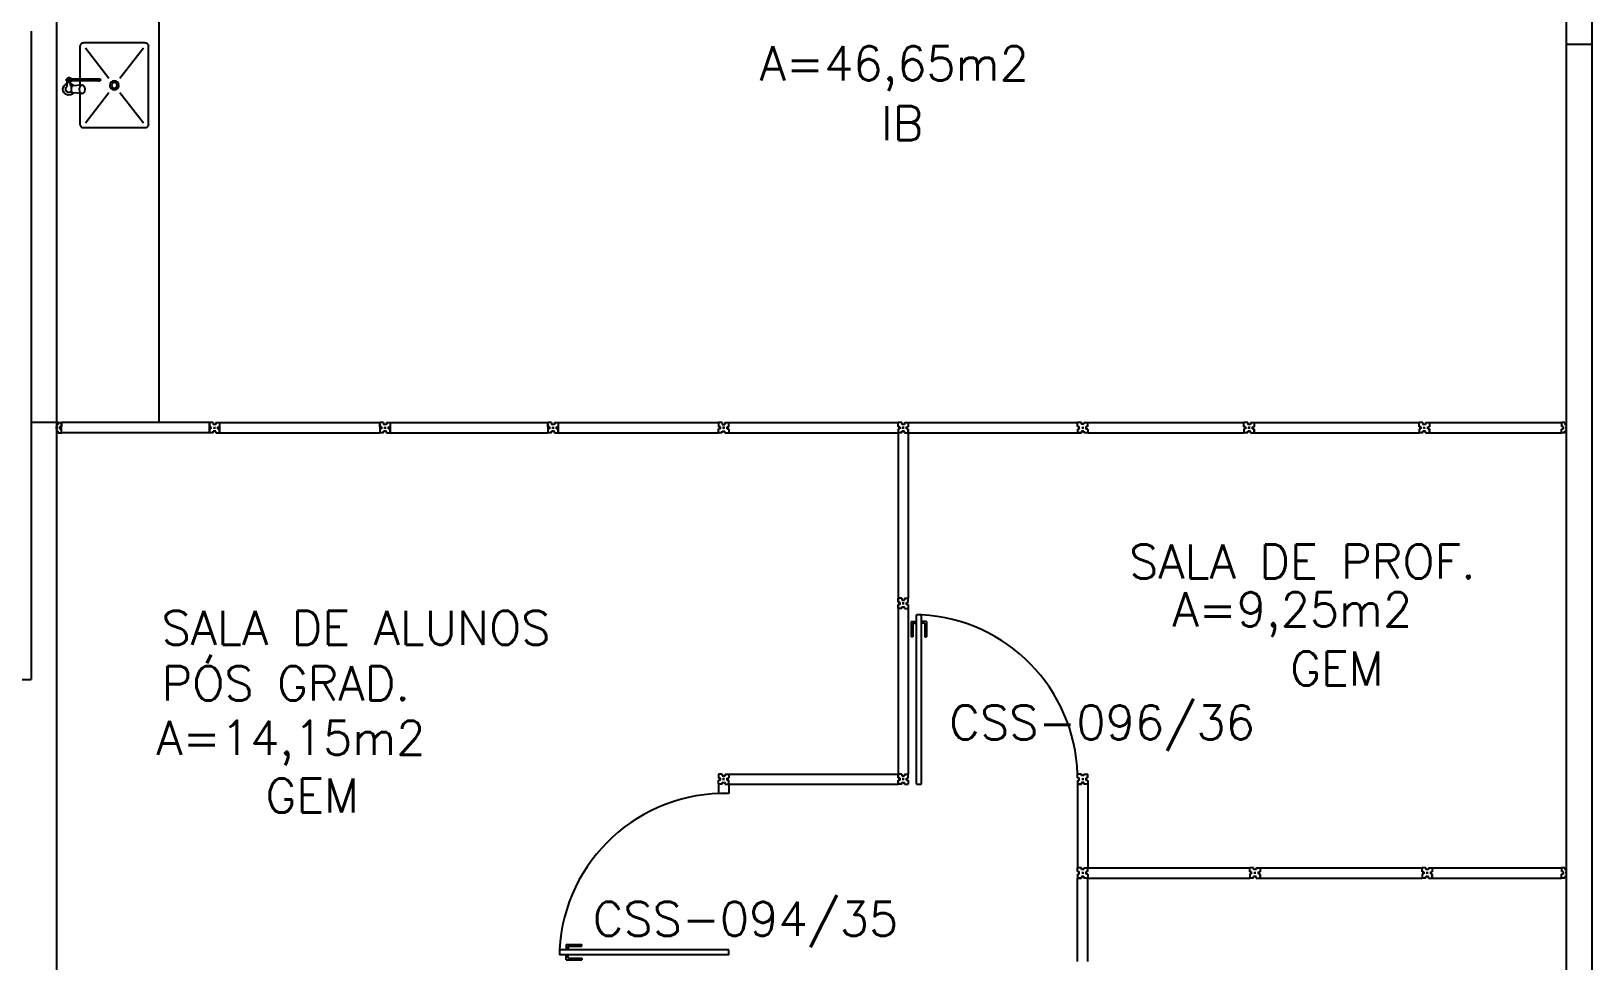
# Model space of a CAD drawing. Extents: x -248 to -11, y 347 to 447.
# Drawn here: x -144.24 to -135.09, y 396.05 to 401.5 of the extents above; entities that cross this region are included whole.
import ezdxf
from ezdxf.enums import TextEntityAlignment as Align

# ---------------------------------------------------------------- set-up
doc = ezdxf.new("R2010")
doc.units = 0
doc.header["$LTSCALE"] = 0.02
doc.header["$MEASUREMENT"] = 0
doc.layers.get('0').update_dxf_attribs({"linetype": 'CONTINUOUS'})
for name, color, linetype in [('ALV', 2, 'CONTINUOUS'), ('AREA', 2, 'CONTINUOUS'), ('BANC', 2, 'CONTINUOUS'), ('DIV', 2, 'CONTINUOUS'), ('EQUIP', 1, 'CONTINUOUS'), ('ESQ', 1, 'CONTINUOUS'), ('TEXT_CENTRO_CUSTO', 1, 'CONTINUOUS'), ('TEXTO', 2, 'CONTINUOUS'), ('TEXTO-ENDEREÇO', 2, 'CONTINUOUS')]:
    doc.layers.add(name, color=color, linetype=linetype)
doc.styles.add('UNB-100', font='simplex.shx', dxfattribs={"height": 0.2})
doc.styles.add('UNB-100-1', font='simplex.shx', dxfattribs={"height": 0.2})

# ---------------------------------------------------------------- blocks, each defined once
blk = doc.blocks.new('INOXA1-P-SSS')
for p, q in [((0.12, 0.23), (0.12, 0.0472)), ((0.22, 0.25), (0.14, 0.25)), ((0.15, 0.22), (0.287, 0.0427)), ((0.5, 0.25), (0.22, 0.25)), ((0.353, 0.0427), (0.49, 0.22)), ((0.52, 0.23), (0.52, -0.23)), ((0.043, 0.0076), (0.043, -0.022)), ((0.0623, 0.04), (0.0709, 0.04)), ((0.131, 0.0482), (0.0755, 0.0432)), ((0.131, -0.0018), (0.0755, 0.0032)), ((0.22, -0.0268), (0.0536, -0.0268)), ((0.22, -0.0368), (0.0536, -0.0368)), ((0.063, -0.0031), (0.063, -0.0207)), ((0.12, -0.0008), (0.12, -0.0268)), ((0.12, -0.0368), (0.12, -0.23)), ((0.15, -0.22), (0.287, -0.0427)), ((0.2309, -0.0268), (0.22, -0.0268)), ((0.2309, -0.0368), (0.22, -0.0368)), ((0.353, -0.0427), (0.49, -0.22)), ((0.22, -0.25), (0.14, -0.25)), ((0.5, -0.25), (0.22, -0.25))]:
    blk.add_line(p, q)
blk.add_lwpolyline([(0.0755, 0.0032), (0.0724, 0.0044), (0.069, 0.0091), (0.067, 0.0151), (0.0663, 0.0232), (0.067, 0.0313), (0.069, 0.0374), (0.0724, 0.042), (0.0755, 0.0432)])
blk.add_lwpolyline([(0.131, 0.0482), (0.1372, 0.0465), (0.1431, 0.0409), (0.1467, 0.0332), (0.1481, 0.0232), (0.1467, 0.0133), (0.1431, 0.0055), (0.1372, -0.0001), (0.131, -0.0018), (0.1249, -0.0001), (0.1189, 0.0055), (0.1153, 0.0133), (0.1139, 0.0232), (0.1153, 0.0332), (0.1189, 0.0409), (0.1249, 0.0465)], close=True)
for radius in [0.0266, 0.0163]:
    blk.add_circle((0.32, 0), radius)
for centre, radius, start, end in [((0.14, 0.23), 0.02, 90, 180), ((0.5, 0.23), 0.02, 360, 90), ((0.0536, 0.0232), 0.0349, 36.17047, 252.25677), ((0.0536, 0.0232), 0.0189, 62.73673, 235.73755), ((0.073, -0.0031), 0.01, 102.82848, 180), ((0.0536, 0.0232), 0.0349, 285.53733, 323.99874), ((0.0536, -0.0318), 0.0145, 20.16101, 339.83899), ((0.0536, -0.0318), 0.005, 90.00373, 269.99627), ((0.2309, -0.0318), 0.00738, 222.65589, 137.34411), ((0.2309, -0.0318), 0.005, 269.99352, 90.00648), ((0.14, -0.23), 0.02, 180, 270), ((0.5, -0.23), 0.02, 270, 360)]:
    blk.add_arc(centre, radius, start, end)

msp = doc.modelspace()

# ---------------------------------------------------------------- linework, layer by layer
at = {"layer": 'ALV'}
for p, q in [((-144.0915, 390.5674), (-144.0915, 405.5781)), ((-144.0915, 390.5674), (-144.0915, 405.5474)), ((-144.2415, 401.5024), (-144.2415, 397.7024)), ((-148.0915, 397.7024), (-144.2415, 397.7024))]:
    msp.add_line(p, q, dxfattribs=at)
at = {"layer": 'BANC'}
for p, q in [((-143.4915, 399.2074), (-143.4915, 402.0321)), ((-144.084, 399.2074), (-144.2415, 399.2074))]:
    msp.add_line(p, q, dxfattribs=at)
at = {"layer": 'DIV'}
for p, q in [((-144.0845, 399.1774), (-144.0989, 399.1774)), ((-144.0971, 399.1774), (-144.0869, 399.1774)), ((-144.0925, 399.1703), (-144.0925, 399.184)), ((-144.092, 399.1783), (-144.092, 399.1974)), ((-144.092, 399.1974), (-144.084, 399.1974)), ((-144.092, 399.1723), (-144.092, 399.1825)), ((-144.092, 399.1574), (-144.092, 399.1783)), ((-144.092, 399.1574), (-144.084, 399.1574)), ((-144.084, 399.2074), (-144.064, 399.2074)), ((-144.084, 399.2074), (-144.084, 399.1974)), ((-144.084, 399.1474), (-144.084, 399.1574)), ((-144.084, 399.1474), (-144.064, 399.1474)), ((-144.0735, 399.1854), (-144.064, 399.1854)), ((-144.0735, 399.1694), (-144.0735, 399.1854)), ((-144.0735, 399.1694), (-144.064, 399.1694)), ((-144.0726, 399.1834), (-144.0726, 399.1714)), ((-144.0726, 399.1834), (-144.0631, 399.1834)), ((-144.0726, 399.1714), (-144.0631, 399.1714)), ((-144.064, 399.2074), (-144.064, 399.1854)), ((-144.064, 399.1474), (-144.064, 399.1694)), ((-143.197, 399.2074), (-144.0631, 399.2074)), ((-144.0631, 399.1474), (-144.0631, 399.2074)), ((-144.0631, 399.1724), (-144.0631, 399.1824)), ((-143.197, 399.1474), (-144.0631, 399.1474)), ((-143.197, 399.1474), (-143.197, 399.2074)), ((-143.197, 399.2074), (-143.197, 399.1864)), ((-143.197, 399.1834), (-143.197, 399.2074)), ((-143.175, 399.2074), (-143.197, 399.2074)), ((-143.197, 399.1864), (-143.197, 399.2044)), ((-143.1875, 399.1834), (-143.197, 399.1834)), ((-143.1875, 399.1834), (-143.197, 399.1834)), ((-143.197, 399.1724), (-143.197, 399.1824)), ((-143.1875, 399.1714), (-143.197, 399.1714)), ((-143.197, 399.1714), (-143.197, 399.1474)), ((-143.1875, 399.1714), (-143.197, 399.1714)), ((-143.175, 399.1474), (-143.197, 399.1474)), ((-143.1885, 399.1824), (-143.196, 399.1824)), ((-143.196, 399.1724), (-143.196, 399.1824)), ((-143.1885, 399.1724), (-143.196, 399.1724)), ((-143.1885, 399.1824), (-143.1885, 399.1724)), ((-143.1875, 399.1834), (-143.1875, 399.1714)), ((-143.1875, 399.1834), (-143.1875, 399.1714)), ((-143.175, 399.2074), (-143.175, 399.1974)), ((-143.159, 399.1974), (-143.175, 399.1974)), ((-143.175, 399.1474), (-143.175, 399.1574)), ((-143.159, 399.1574), (-143.175, 399.1574)), ((-143.1619, 399.1774), (-143.1721, 399.1774)), ((-143.1721, 399.1774), (-143.1619, 399.1774)), ((-143.1619, 399.1774), (-143.1721, 399.1774)), ((-143.167, 399.1825), (-143.167, 399.1723)), ((-143.167, 399.1723), (-143.167, 399.1825)), ((-143.167, 399.1825), (-143.167, 399.1723)), ((-143.159, 399.2074), (-143.137, 399.2074)), ((-143.159, 399.2074), (-143.159, 399.1974)), ((-143.159, 399.1474), (-143.159, 399.1574)), ((-143.159, 399.1474), (-143.137, 399.1474)), ((-143.1465, 399.1834), (-143.137, 399.1834)), ((-143.1465, 399.1714), (-143.1465, 399.1834)), ((-143.1465, 399.1834), (-143.137, 399.1834)), ((-143.1465, 399.1834), (-143.1465, 399.1714)), ((-143.1465, 399.1714), (-143.137, 399.1714)), ((-143.1465, 399.1714), (-143.137, 399.1714)), ((-143.137, 399.2074), (-142.197, 399.2074)), ((-143.137, 399.2074), (-143.137, 399.1474)), ((-143.137, 399.2074), (-143.137, 399.1834)), ((-143.137, 399.1824), (-143.137, 399.1724)), ((-143.137, 399.1474), (-143.137, 399.1714)), ((-143.137, 399.1474), (-143.137, 399.1684)), ((-143.137, 399.1684), (-143.137, 399.1504)), ((-143.137, 399.1474), (-142.197, 399.1474)), ((-142.197, 399.1834), (-142.197, 399.2074)), ((-142.175, 399.2074), (-142.197, 399.2074)), ((-142.197, 399.2074), (-142.197, 399.1474)), ((-142.1875, 399.1834), (-142.197, 399.1834)), ((-142.1875, 399.1834), (-142.197, 399.1834)), ((-142.197, 399.1824), (-142.197, 399.1724)), ((-142.197, 399.1714), (-142.197, 399.1474)), ((-142.1875, 399.1714), (-142.197, 399.1714)), ((-142.1875, 399.1714), (-142.197, 399.1714)), ((-142.175, 399.1474), (-142.197, 399.1474)), ((-142.1875, 399.1834), (-142.1875, 399.1714)), ((-142.1875, 399.1714), (-142.1875, 399.1834)), ((-142.175, 399.2074), (-142.175, 399.1974)), ((-142.159, 399.1974), (-142.175, 399.1974)), ((-142.175, 399.1474), (-142.175, 399.1574)), ((-142.159, 399.1574), (-142.175, 399.1574)), ((-142.1734, 399.1774), (-142.1596, 399.1774)), ((-142.1721, 399.1774), (-142.1619, 399.1774)), ((-142.1619, 399.1774), (-142.1721, 399.1774)), ((-142.167, 399.1723), (-142.167, 399.1825)), ((-142.167, 399.1825), (-142.167, 399.1723)), ((-142.1663, 399.1838), (-142.1663, 399.1712)), ((-142.159, 399.2074), (-142.137, 399.2074)), ((-142.159, 399.2074), (-142.159, 399.1974)), ((-142.159, 399.1474), (-142.159, 399.1574)), ((-142.159, 399.1474), (-142.137, 399.1474)), ((-142.1473, 399.1774), (-142.1462, 399.1774)), ((-142.1465, 399.1834), (-142.137, 399.1834)), ((-142.1465, 399.1714), (-142.1465, 399.1834)), ((-142.1465, 399.1834), (-142.137, 399.1834)), ((-142.1465, 399.1834), (-142.1465, 399.1714)), ((-142.1465, 399.1714), (-142.137, 399.1714)), ((-142.1465, 399.1714), (-142.137, 399.1714)), ((-142.137, 399.2074), (-141.212, 399.2074)), ((-142.137, 399.2074), (-142.137, 399.1474)), ((-142.137, 399.2074), (-142.137, 399.1834)), ((-142.137, 399.1824), (-142.137, 399.1724)), ((-142.137, 399.1474), (-142.137, 399.1714)), ((-142.137, 399.1474), (-142.137, 399.1684)), ((-142.137, 399.1684), (-142.137, 399.1504)), ((-142.137, 399.1474), (-141.212, 399.1474)), ((-141.212, 399.1834), (-141.212, 399.2074)), ((-141.19, 399.2074), (-141.212, 399.2074)), ((-141.212, 399.2074), (-141.212, 399.1474)), ((-141.2025, 399.1834), (-141.212, 399.1834)), ((-141.2025, 399.1834), (-141.212, 399.1834)), ((-141.212, 399.1824), (-141.212, 399.1724)), ((-141.212, 399.1714), (-141.212, 399.1474)), ((-141.2025, 399.1714), (-141.212, 399.1714)), ((-141.2025, 399.1714), (-141.212, 399.1714)), ((-141.19, 399.1474), (-141.212, 399.1474)), ((-141.2025, 399.1834), (-141.2025, 399.1714)), ((-141.2025, 399.1714), (-141.2025, 399.1834)), ((-141.19, 399.2074), (-141.19, 399.1974)), ((-141.174, 399.1974), (-141.19, 399.1974)), ((-141.19, 399.1474), (-141.19, 399.1574)), ((-141.174, 399.1574), (-141.19, 399.1574)), ((-141.1884, 399.1774), (-141.1746, 399.1774)), ((-141.1871, 399.1774), (-141.1769, 399.1774)), ((-141.1769, 399.1774), (-141.1871, 399.1774)), ((-141.182, 399.1723), (-141.182, 399.1825)), ((-141.182, 399.1825), (-141.182, 399.1723)), ((-141.1813, 399.1838), (-141.1813, 399.1712)), ((-141.174, 399.2074), (-141.152, 399.2074)), ((-141.174, 399.2074), (-141.174, 399.1974)), ((-141.174, 399.1474), (-141.174, 399.1574)), ((-141.174, 399.1474), (-141.152, 399.1474)), ((-141.1623, 399.1774), (-141.1612, 399.1774)), ((-141.1615, 399.1834), (-141.152, 399.1834)), ((-141.1615, 399.1714), (-141.1615, 399.1834)), ((-141.1615, 399.1834), (-141.152, 399.1834)), ((-141.1615, 399.1834), (-141.1615, 399.1714)), ((-141.1615, 399.1714), (-141.152, 399.1714)), ((-141.1615, 399.1714), (-141.152, 399.1714)), ((-141.152, 399.2074), (-140.212, 399.2074)), ((-141.152, 399.2074), (-141.152, 399.1474)), ((-141.152, 399.2074), (-141.152, 399.1834)), ((-141.152, 399.1824), (-141.152, 399.1724)), ((-141.152, 399.1474), (-141.152, 399.1714)), ((-141.152, 399.1474), (-141.152, 399.1684)), ((-141.152, 399.1684), (-141.152, 399.1504)), ((-141.152, 399.1474), (-140.212, 399.1474)), ((-140.19, 399.2074), (-140.212, 399.2074)), ((-140.212, 399.2074), (-140.212, 399.1834)), ((-140.2005, 399.1834), (-140.212, 399.1834)), ((-140.212, 399.1474), (-140.212, 399.1714)), ((-140.2005, 399.1714), (-140.212, 399.1714)), ((-140.19, 399.1474), (-140.212, 399.1474)), ((-140.2005, 399.1714), (-140.2005, 399.1834)), ((-140.19, 399.2074), (-140.19, 399.1974)), ((-140.19, 399.1974), (-140.174, 399.1974)), ((-140.19, 399.1574), (-140.174, 399.1574)), ((-140.19, 399.1474), (-140.19, 399.1574)), ((-140.1756, 399.1774), (-140.1882, 399.1774)), ((-140.1871, 399.1774), (-140.1769, 399.1774)), ((-140.182, 399.1844), (-140.182, 399.1707)), ((-140.182, 399.1723), (-140.182, 399.1825)), ((-140.174, 399.2074), (-140.152, 399.2074)), ((-140.174, 399.2074), (-140.174, 399.1974)), ((-140.174, 399.1474), (-140.174, 399.1574)), ((-140.174, 399.1474), (-140.152, 399.1474)), ((-140.1615, 399.1714), (-140.1615, 399.1834)), ((-140.1615, 399.1834), (-140.152, 399.1834)), ((-140.1615, 399.1714), (-140.152, 399.1714)), ((-140.152, 399.2074), (-139.1584, 399.2074)), ((-140.152, 399.1834), (-140.152, 399.2074)), ((-140.152, 399.1714), (-140.152, 399.1474)), ((-140.152, 399.1474), (-139.1584, 399.1474)), ((-139.159, 399.1834), (-139.159, 399.2074)), ((-139.137, 399.2074), (-139.159, 399.2074)), ((-139.1495, 399.1834), (-139.159, 399.1834)), ((-139.159, 399.1714), (-139.159, 399.1474)), ((-139.1495, 399.1714), (-139.159, 399.1714)), ((-139.159, 399.1474), (-139.159, 398.1774)), ((-139.137, 399.1474), (-139.159, 399.1474)), ((-139.1495, 399.1834), (-139.1495, 399.1714)), ((-139.137, 399.2074), (-139.137, 399.1974)), ((-139.121, 399.1974), (-139.137, 399.1974)), ((-139.137, 399.1774), (-139.1226, 399.1774)), ((-139.137, 399.1474), (-139.137, 399.1574)), ((-139.121, 399.1574), (-139.137, 399.1574)), ((-139.1341, 399.1774), (-139.1239, 399.1774)), ((-139.1239, 399.1774), (-139.1341, 399.1774)), ((-139.129, 399.1846), (-139.129, 399.1708)), ((-139.129, 399.1723), (-139.129, 399.1825)), ((-139.129, 399.1825), (-139.129, 399.1723)), ((-139.121, 399.2074), (-139.099, 399.2074)), ((-139.121, 399.2074), (-139.121, 399.1974)), ((-139.121, 399.1474), (-139.121, 399.1574)), ((-139.121, 399.1474), (-139.099, 399.1474)), ((-139.1085, 399.1834), (-139.099, 399.1834)), ((-139.1085, 399.1714), (-139.1085, 399.1834)), ((-139.1085, 399.1834), (-139.099, 399.1834)), ((-139.1085, 399.1834), (-139.1085, 399.1714)), ((-139.1085, 399.1714), (-139.099, 399.1714)), ((-139.1085, 399.1714), (-139.099, 399.1714)), ((-139.099, 399.2074), (-138.1065, 399.2074)), ((-139.099, 399.2074), (-139.099, 399.1834)), ((-139.099, 399.1474), (-139.099, 399.1714)), ((-139.099, 399.1474), (-139.099, 399.1684)), ((-139.099, 399.1684), (-139.099, 399.1504)), ((-139.099, 399.1474), (-139.099, 398.1774)), ((-139.099, 399.1474), (-138.1065, 399.1474)), ((-138.1065, 399.1854), (-138.1065, 399.2074)), ((-138.0825, 399.2074), (-138.1065, 399.2074)), ((-138.1065, 399.1854), (-138.0965, 399.1854)), ((-138.1065, 399.1694), (-138.1065, 399.1474)), ((-138.1065, 399.1694), (-138.0965, 399.1694)), ((-138.1065, 399.1474), (-138.0855, 399.1474)), ((-138.1065, 399.1474), (-138.0825, 399.1474)), ((-138.0855, 399.1474), (-138.1035, 399.1474)), ((-138.0965, 399.1694), (-138.0965, 399.1854)), ((-138.0825, 399.1979), (-138.0825, 399.2074)), ((-138.0705, 399.1979), (-138.0825, 399.1979)), ((-138.0825, 399.1569), (-138.0825, 399.1474)), ((-138.0825, 399.1569), (-138.0705, 399.1569)), ((-138.0825, 399.1569), (-138.0825, 399.1474)), ((-138.0705, 399.1569), (-138.0825, 399.1569)), ((-138.0816, 399.1774), (-138.0714, 399.1774)), ((-138.0714, 399.1774), (-138.0816, 399.1774)), ((-138.0765, 399.1825), (-138.0765, 399.1723)), ((-138.0765, 399.1723), (-138.0765, 399.1825)), ((-138.0705, 399.2074), (-138.0465, 399.2074)), ((-138.0705, 399.1979), (-138.0705, 399.2074)), ((-138.0705, 399.1569), (-138.0705, 399.1474)), ((-138.0705, 399.1569), (-138.0705, 399.1474)), ((-138.0465, 399.1474), (-138.0705, 399.1474)), ((-138.0465, 399.1854), (-138.0565, 399.1854)), ((-138.0565, 399.1694), (-138.0565, 399.1854)), ((-138.0465, 399.1694), (-138.0565, 399.1694)), ((-138.0465, 399.2074), (-137.1301, 399.2074)), ((-138.0465, 399.1854), (-138.0465, 399.2074)), ((-138.0465, 399.1694), (-138.0465, 399.1474)), ((-138.0465, 399.1474), (-137.1301, 399.1474)), ((-137.1087, 399.2074), (-137.1307, 399.2074)), ((-137.1307, 399.1834), (-137.1307, 399.2074)), ((-137.1212, 399.1834), (-137.1307, 399.1834)), ((-137.1212, 399.1714), (-137.1307, 399.1714)), ((-137.1307, 399.1714), (-137.1307, 399.1474)), ((-137.1087, 399.1474), (-137.1307, 399.1474)), ((-137.1212, 399.1834), (-137.1212, 399.1714)), ((-137.1087, 399.2074), (-137.1087, 399.1974)), ((-137.0927, 399.1974), (-137.1087, 399.1974)), ((-137.1087, 399.1774), (-137.0943, 399.1774)), ((-137.0927, 399.1574), (-137.1087, 399.1574)), ((-137.1087, 399.1474), (-137.1087, 399.1574)), ((-137.0956, 399.1774), (-137.1058, 399.1774)), ((-137.1058, 399.1774), (-137.0956, 399.1774)), ((-137.1007, 399.1846), (-137.1007, 399.1708)), ((-137.1007, 399.1825), (-137.1007, 399.1723)), ((-137.1007, 399.1723), (-137.1007, 399.1825)), ((-137.0927, 399.2074), (-137.0927, 399.1974)), ((-137.0927, 399.2074), (-137.0707, 399.2074)), ((-137.0927, 399.1474), (-137.0927, 399.1574)), ((-137.0927, 399.1474), (-137.0707, 399.1474)), ((-137.0802, 399.1834), (-137.0802, 399.1714)), ((-137.0802, 399.1834), (-137.0707, 399.1834)), ((-137.0802, 399.1714), (-137.0802, 399.1834)), ((-137.0802, 399.1834), (-137.0707, 399.1834)), ((-137.0802, 399.1714), (-137.0707, 399.1714)), ((-137.0802, 399.1714), (-137.0707, 399.1714)), ((-137.0707, 399.2074), (-137.0707, 399.1834)), ((-137.0707, 399.2074), (-136.1036, 399.2074)), ((-137.0707, 399.1474), (-137.0707, 399.1714)), ((-137.0707, 399.1684), (-137.0707, 399.1504)), ((-137.0707, 399.1474), (-137.0707, 399.1684)), ((-137.0707, 399.1474), (-136.1036, 399.1474)), ((-136.0816, 399.2074), (-136.1036, 399.2074)), ((-136.1036, 399.1834), (-136.1036, 399.2074)), ((-136.0941, 399.1834), (-136.1036, 399.1834)), ((-136.0941, 399.1834), (-136.1036, 399.1834)), ((-136.0941, 399.1714), (-136.1036, 399.1714)), ((-136.0941, 399.1714), (-136.1036, 399.1714)), ((-136.1036, 399.1714), (-136.1036, 399.1474)), ((-136.0816, 399.1474), (-136.1036, 399.1474)), ((-136.0941, 399.1714), (-136.0941, 399.1834)), ((-136.0941, 399.1834), (-136.0941, 399.1714)), ((-136.0816, 399.2074), (-136.0816, 399.1974)), ((-136.0656, 399.1974), (-136.0816, 399.1974)), ((-136.0656, 399.1574), (-136.0816, 399.1574)), ((-136.0816, 399.1474), (-136.0816, 399.1574)), ((-136.0685, 399.1774), (-136.0787, 399.1774)), ((-136.0787, 399.1774), (-136.0685, 399.1774)), ((-136.0736, 399.1723), (-136.0736, 399.1825)), ((-136.0656, 399.2074), (-136.0656, 399.1974)), ((-136.0656, 399.2074), (-136.0436, 399.2074)), ((-136.0656, 399.1474), (-136.0656, 399.1574)), ((-136.0656, 399.1474), (-136.0436, 399.1474)), ((-136.0531, 399.1834), (-136.0531, 399.1714)), ((-136.0531, 399.1834), (-136.0436, 399.1834)), ((-136.0531, 399.1714), (-136.0531, 399.1834)), ((-136.0531, 399.1834), (-136.0436, 399.1834)), ((-136.0531, 399.1714), (-136.0436, 399.1714)), ((-136.0531, 399.1714), (-136.0436, 399.1714)), ((-136.0436, 399.2074), (-135.2695, 399.2074)), ((-136.0436, 399.2074), (-136.0436, 399.1834)), ((-136.0436, 399.1714), (-136.0436, 399.1504)), ((-136.0436, 399.1474), (-136.0436, 399.1684)), ((-136.0436, 399.1474), (-135.2695, 399.1474)), ((-135.2495, 399.2074), (-135.2695, 399.2074)), ((-135.2695, 399.2074), (-135.2695, 399.1854)), ((-135.26, 399.1854), (-135.2695, 399.1854)), ((-135.26, 399.1694), (-135.2695, 399.1694)), ((-135.2695, 399.1474), (-135.2695, 399.1694)), ((-135.2495, 399.1474), (-135.2695, 399.1474)), ((-135.26, 399.1854), (-135.26, 399.1694)), ((-135.2495, 399.2074), (-135.2495, 399.1974)), ((-135.2415, 399.1974), (-135.2495, 399.1974)), ((-135.2415, 399.1574), (-135.2495, 399.1574)), ((-135.2495, 399.1474), (-135.2495, 399.1574)), ((-135.2364, 399.1774), (-135.2466, 399.1774)), ((-135.2415, 399.1974), (-135.2415, 399.1765)), ((-135.2415, 399.1765), (-135.2415, 399.1574)), ((-139.159, 398.1774), (-139.159, 398.1534)), ((-139.137, 398.1774), (-139.159, 398.1774)), ((-139.159, 398.1554), (-139.159, 398.1774)), ((-139.1475, 398.1534), (-139.159, 398.1534)), ((-139.1475, 398.1414), (-139.159, 398.1414)), ((-139.159, 398.1174), (-139.159, 398.1414)), ((-139.159, 398.1394), (-139.159, 398.1174)), ((-139.137, 398.1174), (-139.159, 398.1174)), ((-139.159, 398.1174), (-139.159, 397.1472)), ((-139.1475, 398.1414), (-139.1475, 398.1534)), ((-139.137, 398.1774), (-139.137, 398.1674)), ((-139.137, 398.1674), (-139.121, 398.1674)), ((-139.137, 398.1174), (-139.137, 398.1274)), ((-139.137, 398.1274), (-139.121, 398.1274)), ((-139.1226, 398.1474), (-139.1352, 398.1474)), ((-139.1341, 398.1474), (-139.1239, 398.1474)), ((-139.129, 398.1544), (-139.129, 398.1407)), ((-139.129, 398.1423), (-139.129, 398.1525)), ((-139.121, 398.1774), (-139.121, 398.1674)), ((-139.121, 398.1774), (-139.099, 398.1774)), ((-139.121, 398.1174), (-139.121, 398.1274)), ((-139.121, 398.1174), (-139.099, 398.1174)), ((-139.1085, 398.1534), (-139.099, 398.1534)), ((-139.1085, 398.1414), (-139.1085, 398.1534)), ((-139.1085, 398.1414), (-139.099, 398.1414)), ((-139.099, 398.1534), (-139.099, 398.1774)), ((-139.099, 398.1414), (-139.099, 398.1174)), ((-139.099, 398.1174), (-139.099, 397.1472)), ((-139.0815, 398.0409), (-139.0515, 398.0409)), ((-139.0815, 398.0409), (-139.0815, 397.9509)), ((-139.0715, 398.0309), (-139.0515, 398.0309)), ((-139.0715, 398.0309), (-139.0715, 397.9509)), ((-139.0515, 397.0884), (-139.0515, 398.0809)), ((-139.0215, 398.0809), (-139.0515, 398.0809)), ((-139.0215, 397.0884), (-139.0215, 398.0809)), ((-138.9915, 398.0409), (-139.0215, 398.0409)), ((-139.0015, 398.0309), (-139.0215, 398.0309)), ((-139.0015, 398.0309), (-139.0015, 397.9509)), ((-138.9915, 398.0409), (-138.9915, 397.9509)), ((-139.0715, 397.9509), (-139.0814, 397.9509)), ((-139.0015, 397.9509), (-138.9916, 397.9509)), ((-140.1895, 397.1472), (-140.2115, 397.1472)), ((-140.2115, 397.1472), (-140.2115, 397.1232)), ((-140.2, 397.1232), (-140.2115, 397.1232)), ((-140.2115, 397.0872), (-140.2115, 397.1112)), ((-140.2, 397.1112), (-140.2115, 397.1112)), ((-140.2, 397.1112), (-140.2, 397.1232)), ((-140.1895, 397.1472), (-140.1895, 397.1372)), ((-140.1895, 397.1372), (-140.1735, 397.1372)), ((-140.177, 397.1174), (-140.1872, 397.1174)), ((-140.1764, 397.1174), (-140.1866, 397.1174)), ((-140.1815, 397.1243), (-140.1815, 397.1105)), ((-140.1815, 397.1225), (-140.1815, 397.1123)), ((-140.1815, 397.1121), (-140.1815, 397.1223)), ((-140.1735, 397.1472), (-140.1735, 397.1372)), ((-140.1735, 397.1472), (-140.1515, 397.1472)), ((-140.163, 397.1232), (-140.1515, 397.1232)), ((-140.163, 397.1232), (-140.163, 397.1112)), ((-140.163, 397.1112), (-140.1515, 397.1112)), ((-140.1515, 397.1472), (-139.159, 397.1472)), ((-140.1515, 397.1472), (-140.1515, 397.1232)), ((-140.1515, 397.0872), (-140.1515, 397.1112)), ((-139.159, 397.1252), (-139.159, 397.1472)), ((-139.137, 397.1472), (-139.159, 397.1472)), ((-139.159, 397.1472), (-139.159, 397.1232)), ((-139.1475, 397.1232), (-139.159, 397.1232)), ((-139.159, 397.0872), (-139.159, 397.1112)), ((-139.1475, 397.1112), (-139.159, 397.1112)), ((-139.1475, 397.1112), (-139.1475, 397.1232)), ((-139.137, 397.1472), (-139.137, 397.1372)), ((-139.137, 397.1372), (-139.121, 397.1372)), ((-139.1226, 397.1172), (-139.1352, 397.1172)), ((-139.1341, 397.1172), (-139.1239, 397.1172)), ((-139.129, 397.1243), (-139.129, 397.1105)), ((-139.129, 397.1121), (-139.129, 397.1223)), ((-139.121, 397.1472), (-139.099, 397.1472)), ((-139.121, 397.1472), (-139.121, 397.1372)), ((-139.1085, 397.1112), (-139.1085, 397.1232)), ((-139.1085, 397.1232), (-139.099, 397.1232)), ((-139.1085, 397.1112), (-139.099, 397.1112)), ((-139.099, 397.1232), (-139.099, 397.1472)), ((-139.099, 397.1112), (-139.099, 397.0872)), ((-138.1065, 397.1254), (-138.1065, 397.1474)), ((-138.0825, 397.1474), (-138.1065, 397.1474)), ((-138.1065, 397.1254), (-138.0965, 397.1254)), ((-138.0965, 397.1094), (-138.0965, 397.1254)), ((-138.0825, 397.1379), (-138.0825, 397.1474)), ((-138.0705, 397.1379), (-138.0825, 397.1379)), ((-138.0816, 397.1174), (-138.0714, 397.1174)), ((-138.0714, 397.1174), (-138.0816, 397.1174)), ((-138.0765, 397.1225), (-138.0765, 397.1123)), ((-138.0765, 397.1123), (-138.0765, 397.1225)), ((-138.0705, 397.1474), (-138.0465, 397.1474)), ((-138.0705, 397.1379), (-138.0705, 397.1474)), ((-138.0465, 397.1254), (-138.0565, 397.1254)), ((-138.0565, 397.1094), (-138.0565, 397.1254)), ((-138.0465, 397.1254), (-138.0465, 397.1474)), ((-140.2115, 397.0872), (-140.2115, 397.0323)), ((-140.1895, 397.0872), (-140.2115, 397.0872)), ((-140.1895, 397.0972), (-140.1735, 397.0972)), ((-140.1895, 397.0872), (-140.1895, 397.0972)), ((-140.1735, 397.0872), (-140.1735, 397.0972)), ((-140.1735, 397.0872), (-140.1515, 397.0872)), ((-140.1515, 397.0872), (-140.1521, 397.0325)), ((-140.1515, 397.0872), (-139.159, 397.0872)), ((-139.159, 397.1092), (-139.159, 397.0872)), ((-139.137, 397.0872), (-139.159, 397.0872)), ((-139.137, 397.0972), (-139.121, 397.0972)), ((-139.137, 397.0872), (-139.137, 397.0972)), ((-139.121, 397.0872), (-139.121, 397.0972)), ((-139.121, 397.0872), (-139.099, 397.0872)), ((-139.0515, 397.0884), (-139.0215, 397.0884)), ((-138.1065, 397.1094), (-138.1065, 397.0874)), ((-138.1065, 397.1094), (-138.0965, 397.1094)), ((-138.1065, 397.0874), (-138.0855, 397.0874)), ((-138.1065, 397.0874), (-138.0825, 397.0874)), ((-138.1065, 397.0874), (-138.1065, 396.5974)), ((-138.0855, 397.0874), (-138.1035, 397.0874)), ((-138.0825, 397.0969), (-138.0825, 397.0874)), ((-138.0825, 397.0969), (-138.0705, 397.0969)), ((-138.0825, 397.0969), (-138.0825, 397.0874)), ((-138.0705, 397.0969), (-138.0825, 397.0969)), ((-138.0705, 397.0969), (-138.0705, 397.0874)), ((-138.0705, 397.0969), (-138.0705, 397.0874)), ((-138.0465, 397.0874), (-138.0705, 397.0874)), ((-138.0465, 397.1094), (-138.0565, 397.1094)), ((-138.0465, 397.1094), (-138.0465, 397.0874)), ((-138.0465, 397.0874), (-138.0465, 396.5974)), ((-138.0825, 396.5974), (-138.1065, 396.5974)), ((-138.1065, 396.5754), (-138.1065, 396.5974)), ((-138.1065, 396.5754), (-138.0965, 396.5754)), ((-138.0965, 396.5594), (-138.0965, 396.5754)), ((-138.0825, 396.5879), (-138.0825, 396.5974)), ((-138.0705, 396.5879), (-138.0825, 396.5879)), ((-138.0714, 396.5674), (-138.0816, 396.5674)), ((-138.0816, 396.5674), (-138.0714, 396.5674)), ((-138.0765, 396.5623), (-138.0765, 396.5725)), ((-138.0765, 396.5725), (-138.0765, 396.5623)), ((-138.0705, 396.5879), (-138.0705, 396.5974)), ((-138.0705, 396.5974), (-138.0465, 396.5974)), ((-138.0565, 396.5594), (-138.0565, 396.5754)), ((-138.0465, 396.5754), (-138.0565, 396.5754)), ((-138.0465, 396.5974), (-137.0965, 396.5974)), ((-138.0465, 396.5754), (-138.0465, 396.5974)), ((-137.0745, 396.5974), (-137.0965, 396.5974)), ((-137.0965, 396.5734), (-137.0965, 396.5974)), ((-137.087, 396.5734), (-137.0965, 396.5734)), ((-137.087, 396.5614), (-137.0965, 396.5614)), ((-137.0965, 396.5614), (-137.0965, 396.5374)), ((-137.0864, 396.5734), (-137.0959, 396.5734)), ((-137.0864, 396.5614), (-137.0959, 396.5614)), ((-137.0864, 396.5614), (-137.0864, 396.5734)), ((-137.0745, 396.5974), (-137.0745, 396.5874)), ((-137.0585, 396.5874), (-137.0745, 396.5874)), ((-137.0614, 396.5674), (-137.0716, 396.5674)), ((-137.0716, 396.5674), (-137.0614, 396.5674)), ((-137.0665, 396.5725), (-137.0665, 396.5623)), ((-137.0665, 396.5623), (-137.0665, 396.5725)), ((-137.0585, 396.5974), (-137.0585, 396.5874)), ((-137.0585, 396.5974), (-137.0365, 396.5974)), ((-137.046, 396.5734), (-137.046, 396.5614)), ((-137.046, 396.5734), (-137.0365, 396.5734)), ((-137.046, 396.5614), (-137.046, 396.5734)), ((-137.046, 396.5734), (-137.0365, 396.5734)), ((-137.046, 396.5614), (-137.0365, 396.5614)), ((-137.046, 396.5614), (-137.0365, 396.5614)), ((-137.0365, 396.5974), (-137.0365, 396.5734)), ((-137.0365, 396.5974), (-136.0865, 396.5974)), ((-137.0365, 396.5374), (-137.0365, 396.5614)), ((-136.0645, 396.5974), (-136.0865, 396.5974)), ((-136.0865, 396.5734), (-136.0865, 396.5974)), ((-136.077, 396.5734), (-136.0865, 396.5734)), ((-136.077, 396.5614), (-136.0865, 396.5614)), ((-136.0865, 396.5614), (-136.0865, 396.5374)), ((-136.077, 396.5734), (-136.077, 396.5614)), ((-136.0645, 396.5974), (-136.0645, 396.5874)), ((-136.0485, 396.5874), (-136.0645, 396.5874)), ((-136.0514, 396.5674), (-136.0616, 396.5674)), ((-136.0616, 396.5674), (-136.0514, 396.5674)), ((-136.0565, 396.5725), (-136.0565, 396.5623)), ((-136.0565, 396.5623), (-136.0565, 396.5725)), ((-136.0485, 396.5974), (-136.0485, 396.5874)), ((-136.0485, 396.5974), (-136.0265, 396.5974)), ((-136.036, 396.5734), (-136.036, 396.5614)), ((-136.036, 396.5734), (-136.0265, 396.5734)), ((-136.036, 396.5614), (-136.036, 396.5734)), ((-136.036, 396.5734), (-136.0265, 396.5734)), ((-136.036, 396.5614), (-136.0265, 396.5614)), ((-136.036, 396.5614), (-136.0265, 396.5614)), ((-136.0265, 396.5974), (-135.2695, 396.5974)), ((-136.0265, 396.5974), (-136.0265, 396.5734)), ((-136.0265, 396.5374), (-136.0265, 396.5614)), ((-135.2495, 396.5974), (-135.2695, 396.5974)), ((-135.2695, 396.5974), (-135.2695, 396.5754)), ((-135.26, 396.5754), (-135.2695, 396.5754)), ((-135.26, 396.5754), (-135.26, 396.5594)), ((-135.2495, 396.5974), (-135.2495, 396.5874)), ((-135.2415, 396.5874), (-135.2495, 396.5874)), ((-135.2364, 396.5674), (-135.2466, 396.5674)), ((-135.2415, 396.5874), (-135.2415, 396.5665)), ((-135.2415, 396.5665), (-135.2415, 396.5474)), ((-138.1065, 396.5594), (-138.0965, 396.5594)), ((-138.1065, 396.5594), (-138.1065, 396.5374)), ((-138.1065, 396.0474), (-138.1065, 396.5374)), ((-138.1065, 396.5374), (-138.0825, 396.5374)), ((-138.1065, 396.5374), (-138.0855, 396.5374)), ((-138.0855, 396.5374), (-138.1035, 396.5374)), ((-138.0705, 396.5469), (-138.0825, 396.5469)), ((-138.0825, 396.5469), (-138.0825, 396.5374)), ((-138.0825, 396.5469), (-138.0705, 396.5469)), ((-138.0825, 396.5469), (-138.0825, 396.5374)), ((-138.0705, 396.5469), (-138.0705, 396.5374)), ((-138.0705, 396.5469), (-138.0705, 396.5374)), ((-138.0465, 396.5374), (-138.0705, 396.5374)), ((-138.0465, 396.5594), (-138.0565, 396.5594)), ((-138.0465, 396.5594), (-138.0465, 396.5374)), ((-138.0465, 396.5374), (-137.0965, 396.5374)), ((-138.0465, 396.0474), (-138.0465, 396.5374)), ((-137.0745, 396.5374), (-137.0965, 396.5374)), ((-137.0585, 396.5474), (-137.0745, 396.5474)), ((-137.0745, 396.5374), (-137.0745, 396.5474)), ((-137.0585, 396.5374), (-137.0585, 396.5474)), ((-137.0585, 396.5374), (-137.0365, 396.5374)), ((-137.0365, 396.5584), (-137.0365, 396.5404)), ((-137.0365, 396.5374), (-137.0365, 396.5584)), ((-137.0365, 396.5374), (-136.0865, 396.5374)), ((-136.0645, 396.5374), (-136.0865, 396.5374)), ((-136.0485, 396.5474), (-136.0645, 396.5474)), ((-136.0645, 396.5374), (-136.0645, 396.5474)), ((-136.0485, 396.5374), (-136.0485, 396.5474)), ((-136.0485, 396.5374), (-136.0265, 396.5374)), ((-136.0265, 396.5584), (-136.0265, 396.5404)), ((-136.0265, 396.5374), (-136.0265, 396.5584)), ((-136.0265, 396.5374), (-135.2695, 396.5374)), ((-135.26, 396.5594), (-135.2695, 396.5594)), ((-135.2695, 396.5374), (-135.2695, 396.5594)), ((-135.2495, 396.5374), (-135.2695, 396.5374)), ((-135.2415, 396.5474), (-135.2495, 396.5474)), ((-135.2495, 396.5374), (-135.2495, 396.5474)), ((-140.1515, 396.1173), (-141.144, 396.1173)), ((-141.144, 396.1173), (-141.144, 396.0873)), ((-141.104, 396.1473), (-141.104, 396.1173)), ((-141.104, 396.1473), (-141.014, 396.1473)), ((-141.094, 396.1373), (-141.094, 396.1173)), ((-141.094, 396.1373), (-141.014, 396.1373)), ((-141.014, 396.1373), (-141.014, 396.1471)), ((-140.1515, 396.0873), (-140.1515, 396.1173)), ((-140.1515, 396.0873), (-141.144, 396.0873)), ((-141.104, 396.0573), (-141.104, 396.0873)), ((-141.104, 396.0573), (-141.014, 396.0573)), ((-141.094, 396.0673), (-141.094, 396.0873)), ((-141.094, 396.0673), (-141.014, 396.0673)), ((-141.014, 396.0673), (-141.014, 396.0574))]:
    msp.add_line(p, q, dxfattribs=at)
for centre, start, end in [((-139.0735, 397.1147), 1.95166, 86.91814), ((-140.1778, 396.0653), 88.48032, 176.91814)]:
    msp.add_arc(centre, 0.9676, start, end, dxfattribs=at)
at = {"layer": 'ESQ'}
for p, q in [((-135.2415, 405.5474), (-135.2415, 390.5674)), ((-135.0915, 405.5474), (-135.0915, 390.5674)), ((-135.2415, 401.5664), (-135.2415, 401.4256)), ((-135.0915, 401.5664), (-135.0915, 401.4256)), ((-135.2415, 401.4256), (-135.2415, 391.6603)), ((-135.2415, 401.4256), (-135.0915, 401.4256)), ((-135.0915, 401.4256), (-135.0915, 391.6603))]:
    msp.add_line(p, q, dxfattribs=at)

# ---------------------------------------------------------------- block references
at = {"layer": 'EQUIP', "xscale": -1, "rotation": 180.0000002350313}
msp.add_blockref('INOXA1-P-SSS', (-144.074, 401.185), dxfattribs=at)

# ---------------------------------------------------------------- texts
at = {"layer": 'AREA', "style": 'UNB-100'}
for s, p in [('A=46,65m2', (-139.9698, 401.2139)), ('A=9,25m2', (-137.5499, 398.013)), ('A=14,15m2', (-143.507, 397.2599))]:
    msp.add_text(s, height=0.2, dxfattribs=at).set_placement(p)
at = {"layer": 'TEXT_CENTRO_CUSTO', "style": 'UNB-100'}
for s, p in [('IB', (-139.1356, 400.8627)), ('GEM', (-136.5853, 397.6664)), ('GEM', (-142.5929, 396.9208))]:
    msp.add_text(s, height=0.2, dxfattribs=at).set_placement(p, align=Align.CENTER)
at = {"layer": 'TEXTO', "style": 'UNB-100'}
for s, p in [('SALA DE PROF.', (-137.8041, 398.2933)), ('SALA DE ALUNOS', (-143.4772, 397.9046)), ('PÓS GRAD.', (-143.4772, 397.5791))]:
    msp.add_text(s, height=0.2, dxfattribs=at).set_placement(p)
at = {"layer": 'TEXTO-ENDEREÇO', "style": 'UNB-100-1'}
for s, p in [('CSS-096/36', (-137.963, 397.35)), ('CSS-094/35', (-140.0535, 396.1982))]:
    msp.add_text(s, height=0.2, rotation=360, dxfattribs=at).set_placement(p, align=Align.CENTER)

doc.saveas('drawing.dxf')
